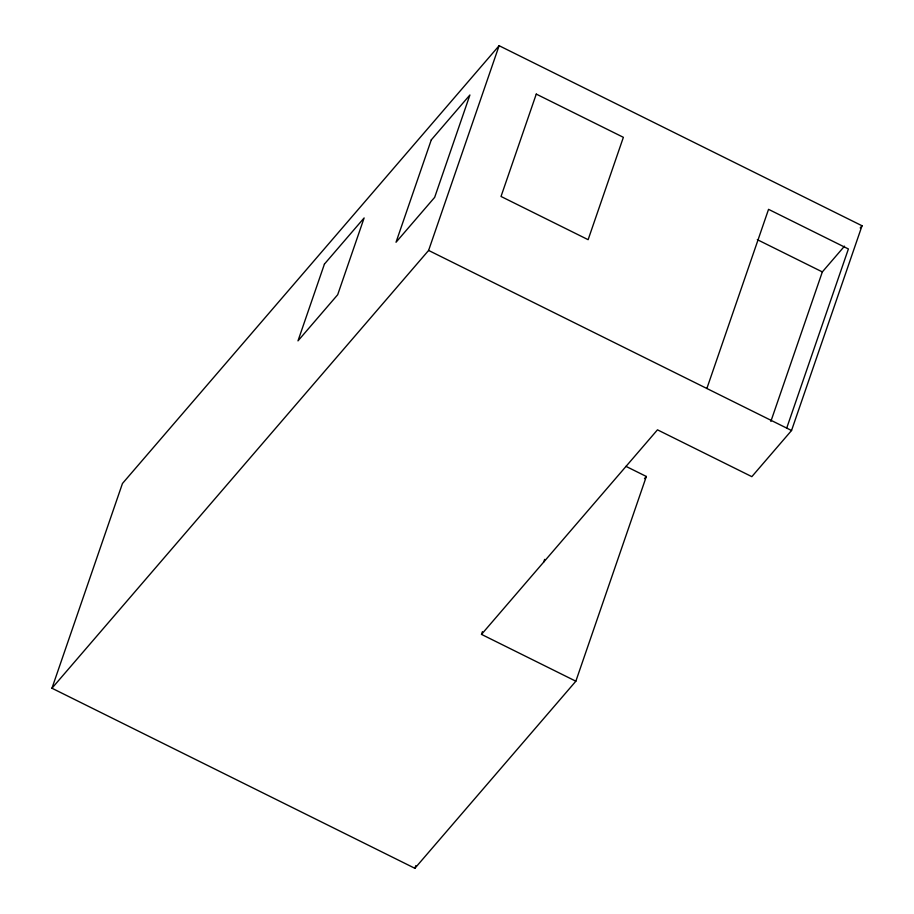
<?xml version="1.0" encoding="UTF-8"?>
<svg xmlns="http://www.w3.org/2000/svg" width="914" height="914" viewBox="0 0 914 914"><rect width="100%" height="100%" fill="white"/><g stroke="black" fill="none" stroke-linecap="round" stroke-linejoin="round"><path stroke-width="1.37" d="M575.854 681.204L414.887 868.3L51.961 688.231L122.453 483.495L499.113 45.7L862.039 225.769L791.547 430.505L751.845 476.651L657.474 429.831L481.495 634.385L575.854 681.204L646.347 476.468L625.953 466.346M51.961 688.231L428.609 250.436L499.113 45.7M481.495 634.385L482.421 631.7M414.887 868.3L415.813 865.604M543.727 562.053L544.653 559.368M706.865 388.484L768.548 209.34L848.398 248.962L786.703 428.106M770.856 421.423L822.337 271.915L844.502 246.163M644.496 478.639L646.347 476.468M860.2 227.917L862.039 225.769M757.306 239.651L822.337 271.915M428.609 250.436L791.547 430.505M324.424 264.089L297.987 340.865L337.689 294.719L364.126 217.943L324.424 264.089M431.282 139.888L396.025 242.256L434.664 197.355L469.91 94.987L431.282 139.888M536.267 94.096L501.021 196.464L588.125 239.685L623.371 137.317L536.267 94.096"/></g></svg>
